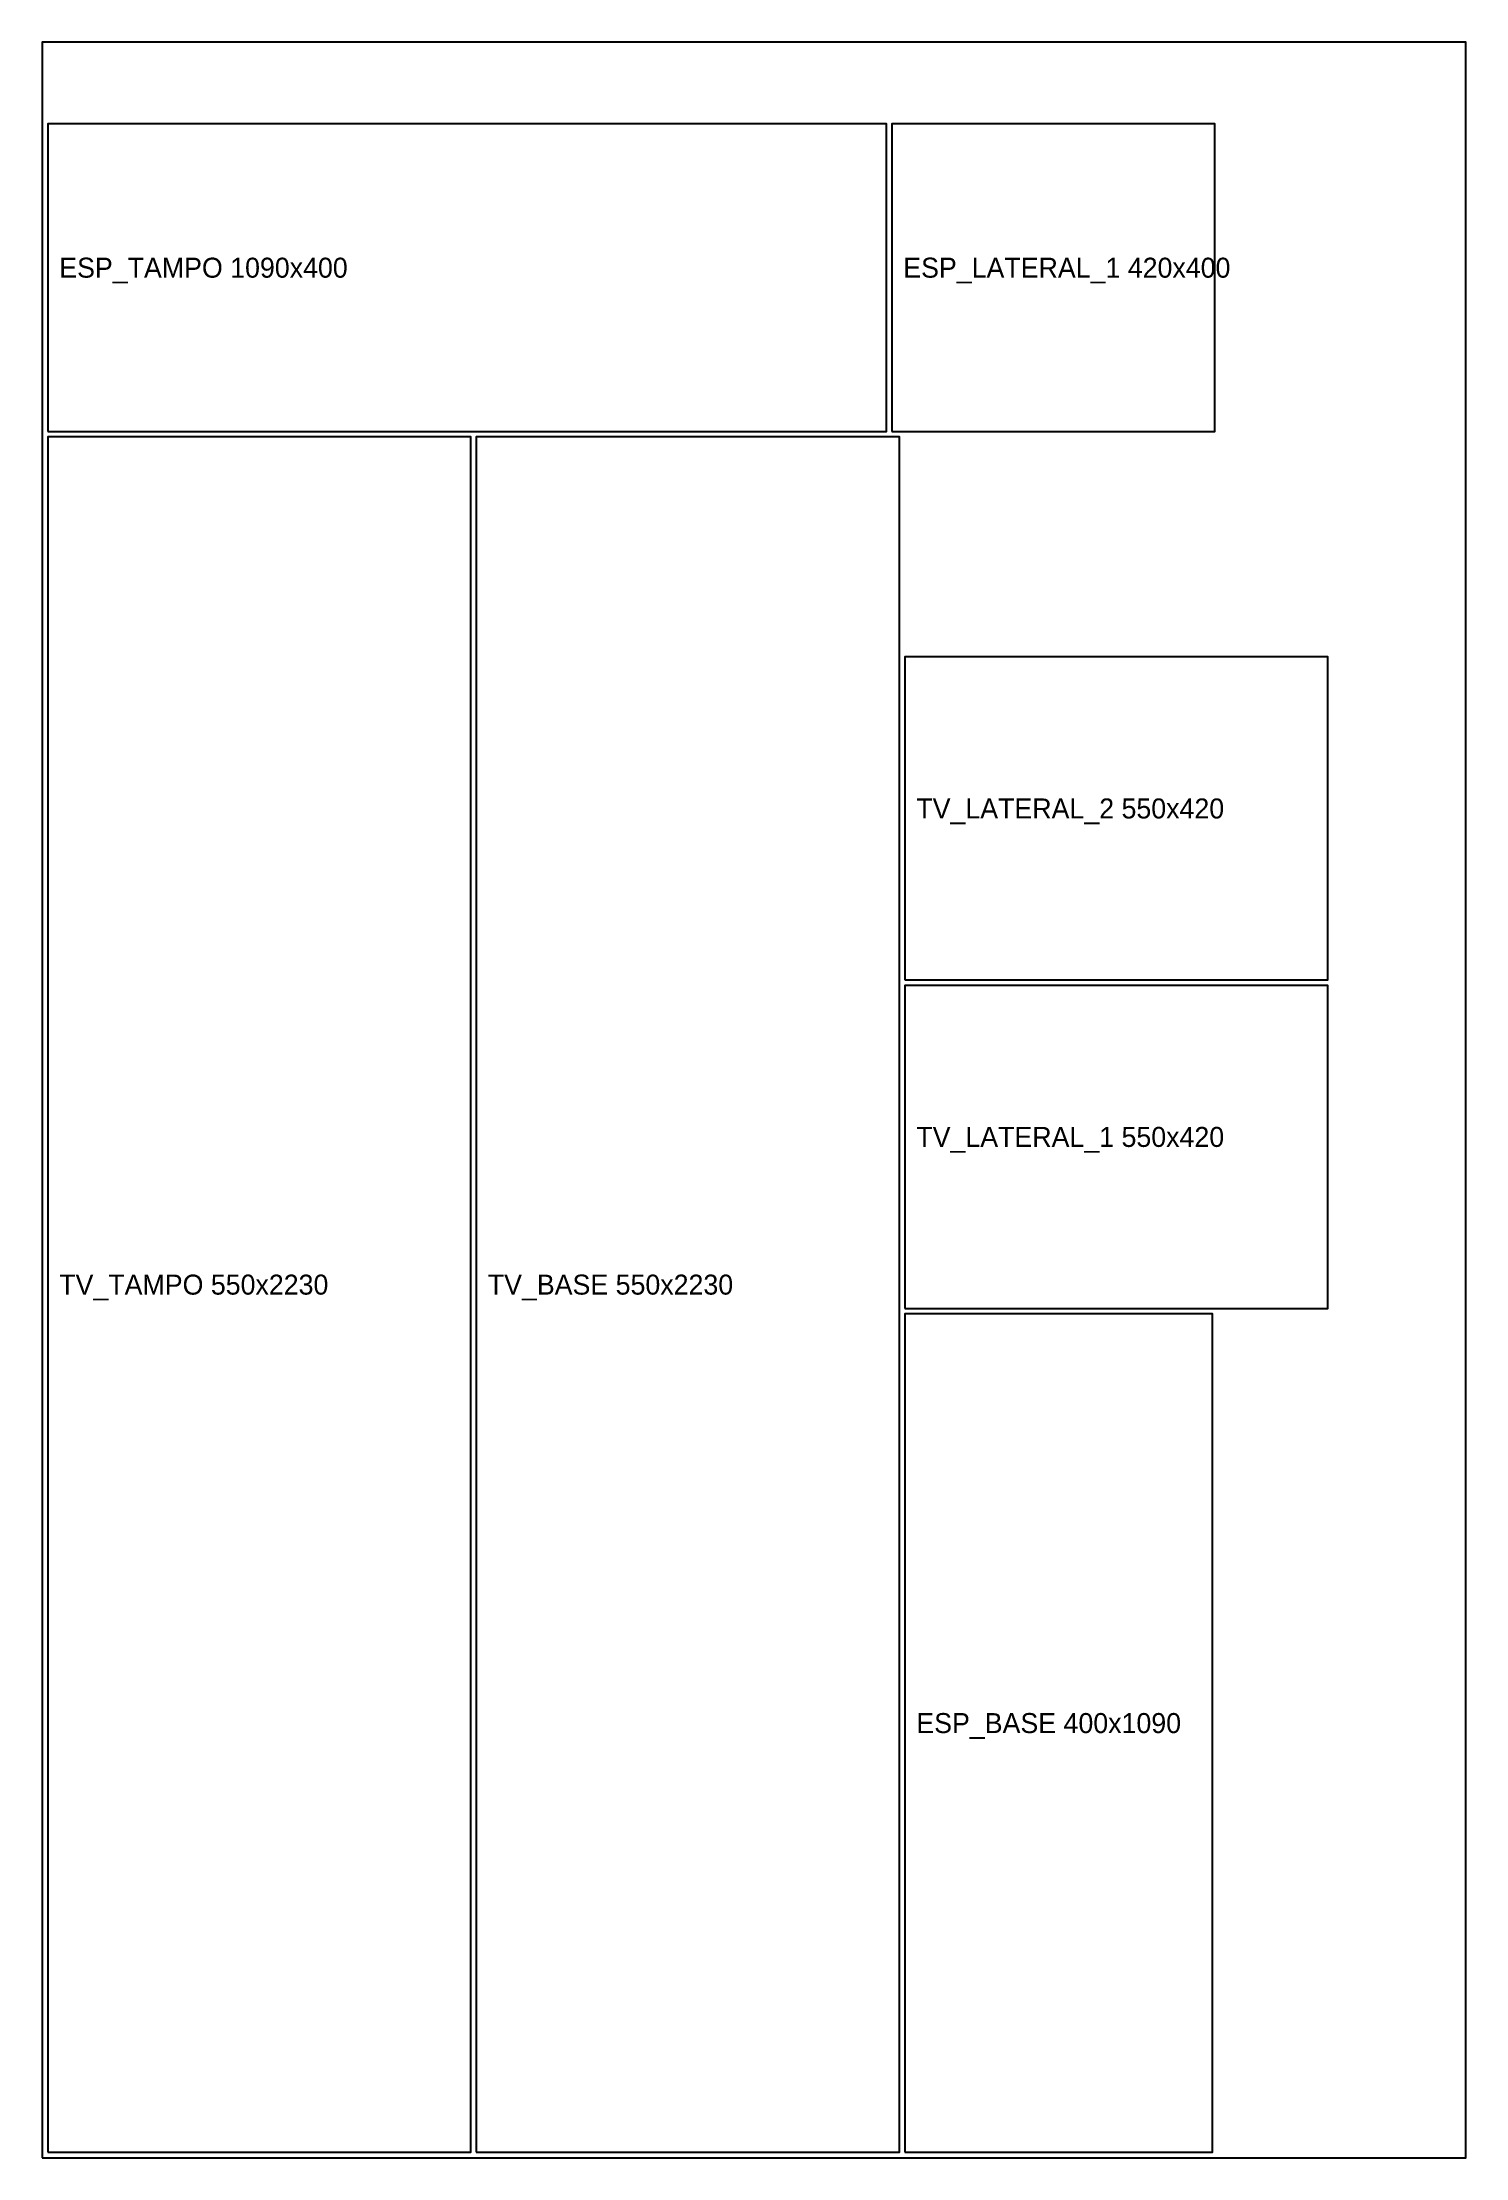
# Model space of a CAD drawing. Header units: millimetres. Extents: x 0 to 1850, y 0 to 2750.
import ezdxf

# ---------------------------------------------------------------- set-up
doc = ezdxf.new("R2010")
doc.units = ezdxf.units.MM
for name, color, linetype in [('CHAPA', 5, 'CONTINUOUS'), ('PECAS', 7, 'CONTINUOUS'), ('TEXTO', 3, 'CONTINUOUS')]:
    doc.layers.add(name, color=color, linetype=linetype)

msp = doc.modelspace()

# ---------------------------------------------------------------- linework, layer by layer
at = {"layer": 'CHAPA'}
msp.add_lwpolyline([(0, 0), (1850, 0), (1850, 2750), (0, 2750)], close=True, dxfattribs=at)
at = {"layer": 'PECAS'}
for points in [[(7, 2244), (1097, 2244), (1097, 2644), (7, 2644)], [(1104, 2244), (1524, 2244), (1524, 2644), (1104, 2644)], [(7, 7), (557, 7), (557, 2237), (7, 2237)], [(564, 7), (1114, 7), (1114, 2237), (564, 2237)], [(1121, 1531), (1671, 1531), (1671, 1951), (1121, 1951)], [(1121, 1104), (1671, 1104), (1671, 1524), (1121, 1524)], [(1121, 7), (1521, 7), (1521, 1097), (1121, 1097)]]:
    msp.add_lwpolyline(points, close=True, dxfattribs=at)

# ---------------------------------------------------------------- texts
at = {"layer": 'TEXTO'}
for s, p in [('ESP_TAMPO 1090x400', (22, 2444)), ('ESP_LATERAL_1 420x400', (1119, 2444)), ('TV_LATERAL_2 550x420', (1136, 1741)), ('TV_LATERAL_1 550x420', (1136, 1314)), ('TV_TAMPO 550x2230', (22, 1122)), ('TV_BASE 550x2230', (579, 1122)), ('ESP_BASE 400x1090', (1136, 552))]:
    msp.add_text(s, height=26, dxfattribs=at).set_placement(p)

doc.saveas('drawing.dxf')
